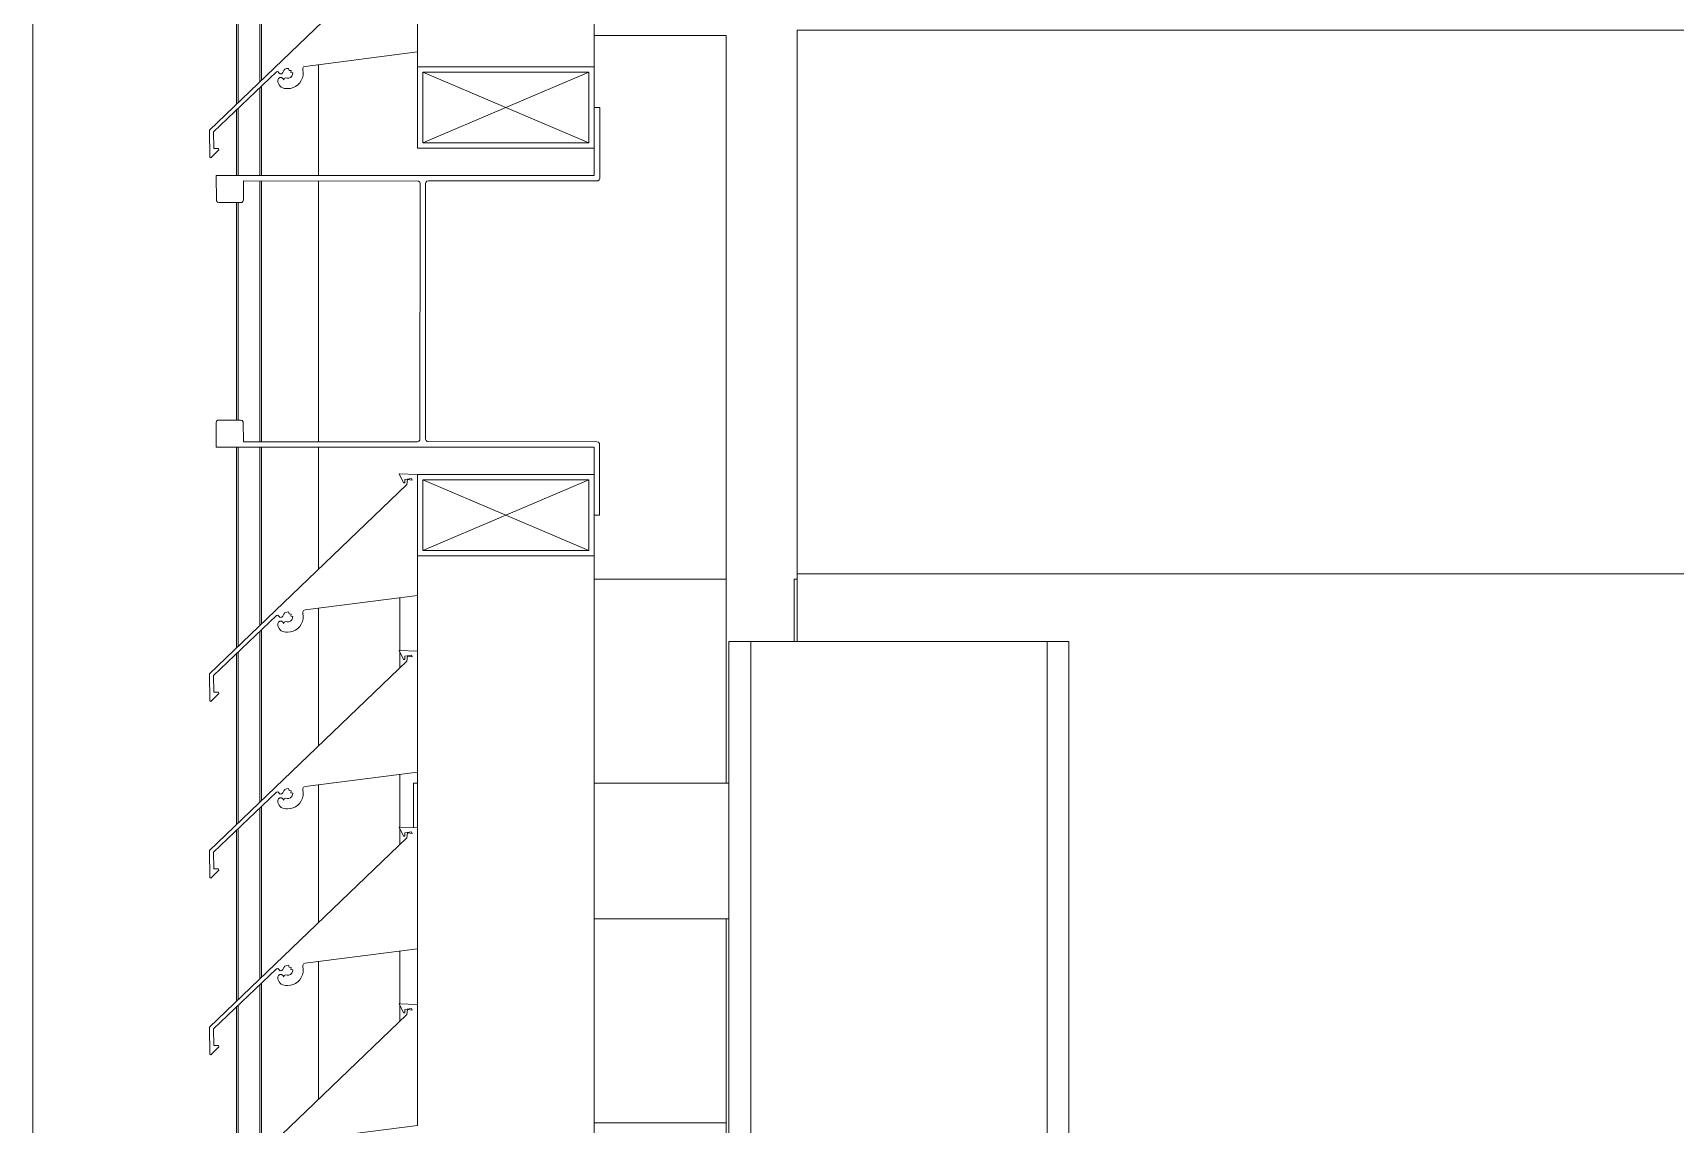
# Model space of a CAD drawing. Header units: millimetres. Extents: x -220592 to 404889, y -217665 to 38245.
# Drawn here: x -984.82 to -978.78, y -1288.41 to -1284.4 of the extents above; entities that cross this region are included whole.
import ezdxf

# ---------------------------------------------------------------- set-up
doc = ezdxf.new("R2010")
doc.units = ezdxf.units.MM
doc.linetypes.add('XKITLINE00', pattern=[0])
doc.layers.add('000 - 0_HIDE_OBJ_FRAMING_DEF_SUB_1', color=7, linetype='Continuous')
doc.layers.add('Part', color=7, linetype='Continuous', lineweight=0)

# ---------------------------------------------------------------- blocks, each defined once
blk = doc.blocks.new('*A13473')
at = {"layer": '000 - 0_HIDE_OBJ_FRAMING_DEF_SUB_1', "color": 7, "linetype": 'XKITLINE00', "lineweight": 0}
blk.add_line((-170.90336, 122.440805), (-170.90336, 122.690788), dxfattribs=at)
blk = doc.blocks.new('*A13990')
at = {"layer": '000 - 0_HIDE_OBJ_FRAMING_DEF_SUB_1', "color": 7, "linetype": 'XKITLINE00', "lineweight": 0}
for p, q in [((-170.903349, 124.690788), (-166.903349, 124.690788)), ((-170.903349, 122.690788), (-170.903349, 124.690788)), ((-166.903349, 124.690788), (-166.903349, 122.690788)), ((-166.903349, 122.690788), (-170.903349, 122.690788))]:
    blk.add_line(p, q, dxfattribs=at)
blk = doc.blocks.new('*A14056')
at = {"layer": 'Part', "color": 7, "linetype": 'XKITLINE00', "lineweight": 0}
for p, q in [((-171.163349, 124.670788), (-171.648652, 124.670788)), ((-171.163349, 121.920764), (-171.163349, 124.670788)), ((-172.663349, 124.156207), (-172.663349, 124.563714)), ((-172.663349, 123.176207), (-172.663349, 124.135881)), ((-172.663349, 122.706641), (-172.663349, 123.156207)), ((-172.663349, 122.056641), (-172.663349, 122.563714)), ((-172.663349, 121.406641), (-172.663349, 121.913714)), ((-171.163349, 117.188511), (-171.163349, 121.420764)), ((-172.663349, 120.756641), (-172.663349, 121.263714))]:
    blk.add_line(p, q, dxfattribs=at)
blk = doc.blocks.new('*A14057')
at = {"layer": 'Part', "color": 7, "linetype": 'XKITLINE00', "lineweight": 0}
for p, q in [((-172.338255, 125.018789), (-173.063377, 124.322543)), ((-172.298462, 125.056123), (-172.366148, 125.058745)), ((-172.366148, 125.058745), (-172.350613, 125.025258)), ((-172.350613, 125.025258), (-172.34549, 125.02567)), ((-172.34549, 125.02567), (-172.345361, 125.037861)), ((-172.345361, 125.037861), (-172.320378, 125.041001)), ((-172.335358, 125.037332), (-172.338255, 125.018789)), ((-172.335358, 125.037332), (-172.318342, 125.034428)), ((-172.320378, 125.041001), (-172.318342, 125.034428)), ((-172.298455, 124.610453), (-172.298462, 125.056123)), ((-172.712461, 124.557423), (-172.298455, 124.610453)), ((-173.048341, 124.316176), (-172.817326, 124.537579)), ((-172.817326, 124.537579), (-172.812166, 124.538671)), ((-172.812166, 124.538671), (-172.808512, 124.534044)), ((-172.808512, 124.534044), (-172.804048, 124.53019)), ((-172.804048, 124.53019), (-172.798154, 124.530396)), ((-172.798154, 124.530396), (-172.793971, 124.534553)), ((-172.793971, 124.534553), (-172.790857, 124.542126)), ((-172.790857, 124.542126), (-172.78619, 124.546913)), ((-172.78619, 124.546913), (-172.780114, 124.549703)), ((-172.780114, 124.549703), (-172.773442, 124.550125)), ((-172.773442, 124.550125), (-172.77112, 124.542735)), ((-172.765472, 124.516745), (-172.77144, 124.514147)), ((-172.77112, 124.542735), (-172.763955, 124.541791)), ((-172.76079, 124.521267), (-172.765472, 124.516745)), ((-172.763955, 124.541791), (-172.765124, 124.534731)), ((-172.765124, 124.534731), (-172.757418, 124.533625)), ((-172.757988, 124.527141), (-172.76079, 124.521267)), ((-172.757418, 124.533625), (-172.757988, 124.527141)), ((-172.722024, 124.51479), (-172.719801, 124.524789)), ((-172.720912, 124.545159), (-172.720672, 124.550681)), ((-172.719426, 124.535025), (-172.720912, 124.545159)), ((-172.720672, 124.550681), (-172.717536, 124.555233)), ((-172.719801, 124.524789), (-172.719426, 124.535025)), ((-172.717536, 124.555233), (-172.712461, 124.557423)), ((-172.810019, 124.512761), (-172.812659, 124.507287)), ((-172.812659, 124.507287), (-172.812163, 124.499517)), ((-172.812163, 124.499517), (-172.810428, 124.494021)), ((-172.810428, 124.494021), (-172.807674, 124.488958)), ((-172.804875, 124.515998), (-172.810019, 124.512761)), ((-172.807674, 124.488958), (-172.804002, 124.484515)), ((-172.798797, 124.51601), (-172.804875, 124.515998)), ((-172.804002, 124.484515), (-172.799549, 124.480857)), ((-172.799549, 124.480857), (-172.794479, 124.478117)), ((-172.793641, 124.512792), (-172.798797, 124.51601)), ((-172.794479, 124.478117), (-172.788978, 124.476398)), ((-172.790699, 124.50732), (-172.793641, 124.512792)), ((-172.788669, 124.512301), (-172.790699, 124.50732)), ((-172.788978, 124.476398), (-172.78325, 124.475762)), ((-172.783858, 124.514708), (-172.788669, 124.512301)), ((-172.77794, 124.513803), (-172.783858, 124.514708)), ((-172.78325, 124.475762), (-172.776451, 124.475664)), ((-172.77144, 124.514147), (-172.77794, 124.513803)), ((-172.776451, 124.475664), (-172.766238, 124.476449)), ((-172.766238, 124.476449), (-172.756337, 124.479072)), ((-172.756337, 124.479072), (-172.747074, 124.483445)), ((-172.747074, 124.483445), (-172.738758, 124.489423)), ((-172.738758, 124.489423), (-172.731662, 124.49681)), ((-172.731662, 124.49681), (-172.726022, 124.50536)), ((-172.726022, 124.50536), (-172.722024, 124.51479)), ((-173.063377, 124.322543), (-173.062824, 124.223392)), ((-173.047999, 124.25483), (-173.048341, 124.316176)), ((-173.062824, 124.223392), (-173.058143, 124.220923)), ((-173.058143, 124.220923), (-173.029494, 124.249812)), ((-173.030579, 124.254733), (-173.047999, 124.25483)), ((-173.029494, 124.249812), (-173.030579, 124.254733))]:
    blk.add_line(p, q, dxfattribs=at)
blk = doc.blocks.new('*A14058')
at = {"layer": 'Part', "color": 7, "linetype": 'XKITLINE00', "lineweight": 0}
for p, q in [((-172.298652, 124.256249), (-172.298652, 124.556249)), ((-171.648652, 124.556249), (-172.298652, 124.556249)), ((-172.278652, 124.276249), (-171.668652, 124.536249)), ((-172.278652, 124.536249), (-171.668652, 124.276249)), ((-172.278652, 124.276249), (-172.278652, 124.536249)), ((-172.278652, 124.536249), (-171.668652, 124.536249)), ((-171.668652, 124.536249), (-171.668652, 124.276249)), ((-171.648652, 124.256249), (-171.648652, 124.556249)), ((-171.668652, 124.276249), (-172.278652, 124.276249)), ((-172.298652, 124.256249), (-171.648652, 124.256249))]:
    blk.add_line(p, q, dxfattribs=at)
blk = doc.blocks.new('*A14061')
at = {"layer": 'Part', "color": 7, "linetype": 'XKITLINE00', "lineweight": 0}
for p, q in [((-171.648937, 124.40603), (-171.648981, 124.15603)), ((-171.628937, 124.406027), (-171.648937, 124.40603)), ((-171.628982, 124.146027), (-171.628937, 124.406027)), ((-171.648981, 124.15603), (-173.03898, 124.156273)), ((-173.03898, 124.156273), (-173.038236, 124.062446)), ((-172.938996, 124.066255), (-172.938984, 124.136255)), ((-172.938984, 124.136255), (-172.295157, 124.135382)), ((-172.295157, 124.135382), (-172.29067, 124.131698)), ((-172.29067, 124.131698), (-172.288986, 124.126142)), ((-172.288986, 124.126142), (-172.289912, 123.182315)), ((-172.26915, 123.186138), (-172.268986, 124.126138)), ((-172.268986, 124.126138), (-172.268224, 124.129965)), ((-172.268224, 124.129965), (-172.26454, 124.134452)), ((-172.26454, 124.134452), (-172.258984, 124.136137)), ((-172.258984, 124.136137), (-171.635157, 124.136789)), ((-171.635157, 124.136789), (-171.630669, 124.140471)), ((-171.630669, 124.140471), (-171.628982, 124.146027)), ((-173.038236, 124.062446), (-173.034553, 124.057957)), ((-173.034553, 124.057957), (-173.028998, 124.056271)), ((-173.028998, 124.056271), (-172.945171, 124.057018)), ((-172.945171, 124.057018), (-172.940682, 124.0607)), ((-172.940682, 124.0607), (-172.938996, 124.066255)), ((-173.037453, 123.251828), (-173.039139, 123.246273)), ((-173.032965, 123.25551), (-173.037453, 123.251828)), ((-172.949138, 123.256257), (-173.032965, 123.25551)), ((-172.943582, 123.254571), (-172.949138, 123.256257)), ((-172.9399, 123.250082), (-172.943582, 123.254571)), ((-172.939152, 123.176255), (-172.9399, 123.250082)), ((-173.039139, 123.246273), (-173.039155, 123.156273)), ((-173.039155, 123.156273), (-171.649155, 123.15603)), ((-172.299152, 123.176144), (-172.939152, 123.176255)), ((-172.293596, 123.177828), (-172.299152, 123.176144)), ((-172.289912, 123.182315), (-172.293596, 123.177828)), ((-172.267465, 123.180582), (-172.26915, 123.186138)), ((-172.262978, 123.176899), (-172.267465, 123.180582)), ((-171.639152, 123.176028), (-172.262978, 123.176899)), ((-171.649155, 123.15603), (-171.649199, 122.90603)), ((-171.633596, 123.174342), (-171.639152, 123.176028)), ((-171.629914, 123.169854), (-171.633596, 123.174342)), ((-171.629199, 122.906027), (-171.629914, 123.169854)), ((-171.649199, 122.90603), (-171.629199, 122.906027))]:
    blk.add_line(p, q, dxfattribs=at)
blk = doc.blocks.new('*A14079')
at = {"layer": 'Part', "color": 7, "linetype": 'XKITLINE00', "lineweight": 0}
for p, q in [((-171.648652, 124.556249), (-171.648652, 137.756135)), ((-172.298652, 124.556249), (-172.298652, 124.610427))]:
    blk.add_line(p, q, dxfattribs=at)
blk = doc.blocks.new('*A14080')
at = {"layer": '000 - 0_HIDE_OBJ_FRAMING_DEF_SUB_1', "color": 7, "linetype": 'XKITLINE00', "lineweight": 0}
for p, q in [((-173.713199, 117.288511), (-173.713199, 130.088511)), ((-172.87913, 124.499453), (-172.87913, 125.128347)), ((-172.873025, 124.505315), (-172.873025, 125.134198)), ((-172.964598, 124.417389), (-172.964598, 125.046435)), ((-172.958493, 124.42325), (-172.958493, 125.052286)), ((-172.87913, 124.156245), (-172.87913, 124.478347)), ((-172.873025, 124.156244), (-172.873025, 124.484198)), ((-172.964598, 124.15626), (-172.964598, 124.396435)), ((-172.958493, 124.156259), (-172.958493, 124.402286)), ((-172.87913, 123.176245), (-172.87913, 124.136174)), ((-172.873025, 123.176244), (-172.873025, 124.136166)), ((-172.964598, 123.256119), (-172.964598, 124.056845)), ((-172.958493, 123.256174), (-172.958493, 124.056899)), ((-172.964598, 122.417389), (-172.964598, 123.15626)), ((-172.958493, 122.42325), (-172.958493, 123.156259)), ((-172.87913, 122.499453), (-172.87913, 123.156245)), ((-172.873025, 122.505315), (-172.873025, 123.156244)), ((-172.87913, 121.849453), (-172.87913, 122.478347)), ((-172.873025, 121.855315), (-172.873025, 122.484198)), ((-172.964598, 121.767389), (-172.964598, 122.396435)), ((-172.958493, 121.77325), (-172.958493, 122.402286)), ((-172.87913, 121.199453), (-172.87913, 121.828347)), ((-172.873025, 121.205315), (-172.873025, 121.834198)), ((-172.964598, 121.117389), (-172.964598, 121.746435)), ((-172.958493, 121.12325), (-172.958493, 121.752286)), ((-172.87913, 120.549453), (-172.87913, 121.178347)), ((-172.873025, 120.555315), (-172.873025, 121.184198)), ((-172.964598, 120.467389), (-172.964598, 121.096435)), ((-172.958493, 120.47325), (-172.958493, 121.102286))]:
    blk.add_line(p, q, dxfattribs=at)
blk = doc.blocks.new('*A14081')
at = {"layer": 'Part', "color": 7, "linetype": 'XKITLINE00', "lineweight": 0}
for p, q in [((-172.313349, 121.920764), (-172.298652, 121.920764)), ((-172.313349, 121.7567), (-172.313349, 121.920764)), ((-171.648652, 121.920764), (-171.153485, 121.920764)), ((-171.648652, 121.420764), (-171.153485, 121.420764))]:
    blk.add_line(p, q, dxfattribs=at)
blk = doc.blocks.new('*A14082')
at = {"layer": 'Part', "color": 7, "linetype": 'XKITLINE00', "lineweight": 0}
for p, q in [((-170.913364, 122.440805), (-170.913364, 122.670764)), ((-170.913364, 122.670764), (-170.90336, 122.670764))]:
    blk.add_line(p, q, dxfattribs=at)
blk = doc.blocks.new('*A14083')
at = {"layer": 'Part', "color": 7, "linetype": 'XKITLINE00', "lineweight": 0}
for p, q in [((-171.648652, 122.670764), (-171.163349, 122.670764)), ((-171.163349, 121.920764), (-171.163349, 122.670764)), ((-172.363349, 122.408637), (-172.363349, 122.602141)), ((-172.363349, 122.344694), (-172.363349, 122.402712)), ((-172.363349, 121.758637), (-172.363349, 121.952141)), ((-172.363349, 121.694694), (-172.363349, 121.752712)), ((-171.163349, 120.670764), (-171.163349, 121.420764)), ((-172.363349, 121.108637), (-172.363349, 121.302141)), ((-172.363349, 121.044694), (-172.363349, 121.102712)), ((-171.648652, 120.670764), (-171.163349, 120.670764))]:
    blk.add_line(p, q, dxfattribs=at)
blk = doc.blocks.new('*A14127')
at = {"layer": '000 - 0_HIDE_OBJ_FRAMING_DEF_SUB_1', "color": 7, "linetype": 'XKITLINE00', "lineweight": 0}
for p, q in [((-169.903485, 122.440805), (-171.153485, 122.440805)), ((-171.153485, 122.440805), (-171.153485, 103.820832)), ((-171.073485, 103.820832), (-171.073485, 122.440805)), ((-169.983485, 103.820832), (-169.983485, 122.440805)), ((-169.903485, 122.440805), (-169.903485, 119.690805))]:
    blk.add_line(p, q, dxfattribs=at)
blk = doc.blocks.new('*A14128')
at = {"layer": 'Part', "color": 7, "linetype": 'XKITLINE00', "lineweight": 0}
for p, q in [((-171.648652, 109.556249), (-171.648652, 122.756135)), ((-172.298652, 122.406131), (-172.298652, 122.610427)), ((-172.298652, 121.756131), (-172.298652, 121.960427)), ((-172.298652, 121.106131), (-172.298652, 121.310427))]:
    blk.add_line(p, q, dxfattribs=at)
blk = doc.blocks.new('*A14156')
at = {"layer": 'Part', "color": 7, "linetype": 'XKITLINE00', "lineweight": 0}
for p, q in [((-172.298462, 121.106123), (-172.366148, 121.108745)), ((-172.366148, 121.108745), (-172.350613, 121.075258)), ((-172.350613, 121.075258), (-172.34549, 121.07567)), ((-172.34549, 121.07567), (-172.345361, 121.087861)), ((-172.345361, 121.087861), (-172.320378, 121.091001)), ((-172.335358, 121.087332), (-172.338255, 121.068789)), ((-172.335358, 121.087332), (-172.318342, 121.084428)), ((-172.320378, 121.091001), (-172.318342, 121.084428)), ((-172.298455, 120.660453), (-172.298462, 121.106123)), ((-172.338255, 121.068789), (-173.063377, 120.372543)), ((-172.712461, 120.607423), (-172.298455, 120.660453)), ((-172.793971, 120.584553), (-172.790857, 120.592126)), ((-172.790857, 120.592126), (-172.78619, 120.596913)), ((-172.78619, 120.596913), (-172.780114, 120.599703)), ((-172.780114, 120.599703), (-172.773442, 120.600125)), ((-172.773442, 120.600125), (-172.77112, 120.592735)), ((-172.77112, 120.592735), (-172.763955, 120.591791)), ((-172.763955, 120.591791), (-172.765124, 120.584731)), ((-172.720912, 120.595159), (-172.720672, 120.600681)), ((-172.719426, 120.585025), (-172.720912, 120.595159)), ((-172.720672, 120.600681), (-172.717536, 120.605233)), ((-172.717536, 120.605233), (-172.712461, 120.607423)), ((-173.048341, 120.366176), (-172.817326, 120.587579)), ((-172.817326, 120.587579), (-172.812166, 120.588671)), ((-172.810019, 120.562761), (-172.812659, 120.557287)), ((-172.812659, 120.557287), (-172.812163, 120.549517)), ((-172.812166, 120.588671), (-172.808512, 120.584044)), ((-172.812163, 120.549517), (-172.810428, 120.544021)), ((-172.810428, 120.544021), (-172.807674, 120.538958)), ((-172.804875, 120.565998), (-172.810019, 120.562761)), ((-172.808512, 120.584044), (-172.804048, 120.58019)), ((-172.807674, 120.538958), (-172.804002, 120.534515)), ((-172.798797, 120.56601), (-172.804875, 120.565998)), ((-172.804048, 120.58019), (-172.798154, 120.580396)), ((-172.804002, 120.534515), (-172.799549, 120.530857)), ((-172.793641, 120.562792), (-172.798797, 120.56601)), ((-172.798154, 120.580396), (-172.793971, 120.584553)), ((-172.790699, 120.55732), (-172.793641, 120.562792)), ((-172.788669, 120.562301), (-172.790699, 120.55732)), ((-172.783858, 120.564708), (-172.788669, 120.562301)), ((-172.77794, 120.563803), (-172.783858, 120.564708)), ((-172.77144, 120.564147), (-172.77794, 120.563803)), ((-172.765472, 120.566745), (-172.77144, 120.564147)), ((-172.76079, 120.571267), (-172.765472, 120.566745)), ((-172.765124, 120.584731), (-172.757418, 120.583625)), ((-172.757988, 120.577141), (-172.76079, 120.571267)), ((-172.757418, 120.583625), (-172.757988, 120.577141)), ((-172.756337, 120.529072), (-172.747074, 120.533445)), ((-172.747074, 120.533445), (-172.738758, 120.539423)), ((-172.738758, 120.539423), (-172.731662, 120.54681)), ((-172.731662, 120.54681), (-172.726022, 120.55536)), ((-172.726022, 120.55536), (-172.722024, 120.56479)), ((-172.722024, 120.56479), (-172.719801, 120.574789)), ((-172.719801, 120.574789), (-172.719426, 120.585025)), ((-172.799549, 120.530857), (-172.794479, 120.528117)), ((-172.794479, 120.528117), (-172.788978, 120.526398)), ((-172.788978, 120.526398), (-172.78325, 120.525762)), ((-172.78325, 120.525762), (-172.776451, 120.525664)), ((-172.776451, 120.525664), (-172.766238, 120.526449)), ((-172.766238, 120.526449), (-172.756337, 120.529072)), ((-173.063377, 120.372543), (-173.062824, 120.273392)), ((-173.047999, 120.30483), (-173.048341, 120.366176)), ((-173.058143, 120.270923), (-173.029494, 120.299812)), ((-173.030579, 120.304733), (-173.047999, 120.30483)), ((-173.029494, 120.299812), (-173.030579, 120.304733)), ((-173.062824, 120.273392), (-173.058143, 120.270923))]:
    blk.add_line(p, q, dxfattribs=at)
blk = doc.blocks.new('*A14157')
at = {"layer": 'Part', "color": 7, "linetype": 'XKITLINE00', "lineweight": 0}
for p, q in [((-172.298462, 121.756123), (-172.366148, 121.758745)), ((-172.366148, 121.758745), (-172.350613, 121.725258)), ((-172.345361, 121.737861), (-172.320378, 121.741001)), ((-172.320378, 121.741001), (-172.318342, 121.734428)), ((-172.298455, 121.310453), (-172.298462, 121.756123)), ((-172.338255, 121.718789), (-173.063377, 121.022543)), ((-172.350613, 121.725258), (-172.34549, 121.72567)), ((-172.34549, 121.72567), (-172.345361, 121.737861)), ((-172.335358, 121.737332), (-172.338255, 121.718789)), ((-172.335358, 121.737332), (-172.318342, 121.734428)), ((-172.717536, 121.255233), (-172.712461, 121.257423)), ((-172.712461, 121.257423), (-172.298455, 121.310453)), ((-173.048341, 121.016176), (-172.817326, 121.237579)), ((-172.817326, 121.237579), (-172.812166, 121.238671)), ((-172.810019, 121.212761), (-172.812659, 121.207287)), ((-172.812659, 121.207287), (-172.812163, 121.199517)), ((-172.812166, 121.238671), (-172.808512, 121.234044)), ((-172.812163, 121.199517), (-172.810428, 121.194021)), ((-172.804875, 121.215998), (-172.810019, 121.212761)), ((-172.808512, 121.234044), (-172.804048, 121.23019)), ((-172.798797, 121.21601), (-172.804875, 121.215998)), ((-172.804048, 121.23019), (-172.798154, 121.230396)), ((-172.793641, 121.212792), (-172.798797, 121.21601)), ((-172.798154, 121.230396), (-172.793971, 121.234553)), ((-172.793971, 121.234553), (-172.790857, 121.242126)), ((-172.790699, 121.20732), (-172.793641, 121.212792)), ((-172.790857, 121.242126), (-172.78619, 121.246913)), ((-172.788669, 121.212301), (-172.790699, 121.20732)), ((-172.783858, 121.214708), (-172.788669, 121.212301)), ((-172.78619, 121.246913), (-172.780114, 121.249703)), ((-172.77794, 121.213803), (-172.783858, 121.214708)), ((-172.780114, 121.249703), (-172.773442, 121.250125)), ((-172.77144, 121.214147), (-172.77794, 121.213803)), ((-172.773442, 121.250125), (-172.77112, 121.242735)), ((-172.765472, 121.216745), (-172.77144, 121.214147)), ((-172.77112, 121.242735), (-172.763955, 121.241791)), ((-172.76079, 121.221267), (-172.765472, 121.216745)), ((-172.763955, 121.241791), (-172.765124, 121.234731)), ((-172.765124, 121.234731), (-172.757418, 121.233625)), ((-172.757988, 121.227141), (-172.76079, 121.221267)), ((-172.757418, 121.233625), (-172.757988, 121.227141)), ((-172.738758, 121.189423), (-172.731662, 121.19681)), ((-172.731662, 121.19681), (-172.726022, 121.20536)), ((-172.726022, 121.20536), (-172.722024, 121.21479)), ((-172.722024, 121.21479), (-172.719801, 121.224789)), ((-172.720912, 121.245159), (-172.720672, 121.250681)), ((-172.719426, 121.235025), (-172.720912, 121.245159)), ((-172.720672, 121.250681), (-172.717536, 121.255233)), ((-172.719801, 121.224789), (-172.719426, 121.235025)), ((-172.810428, 121.194021), (-172.807674, 121.188958)), ((-172.807674, 121.188958), (-172.804002, 121.184515)), ((-172.804002, 121.184515), (-172.799549, 121.180857)), ((-172.799549, 121.180857), (-172.794479, 121.178117)), ((-172.794479, 121.178117), (-172.788978, 121.176398)), ((-172.788978, 121.176398), (-172.78325, 121.175762)), ((-172.78325, 121.175762), (-172.776451, 121.175664)), ((-172.776451, 121.175664), (-172.766238, 121.176449)), ((-172.766238, 121.176449), (-172.756337, 121.179072)), ((-172.756337, 121.179072), (-172.747074, 121.183445)), ((-172.747074, 121.183445), (-172.738758, 121.189423)), ((-173.063377, 121.022543), (-173.062824, 120.923392)), ((-173.047999, 120.95483), (-173.048341, 121.016176)), ((-173.030579, 120.954733), (-173.047999, 120.95483)), ((-173.029494, 120.949812), (-173.030579, 120.954733)), ((-173.062824, 120.923392), (-173.058143, 120.920923)), ((-173.058143, 120.920923), (-173.029494, 120.949812))]:
    blk.add_line(p, q, dxfattribs=at)
blk = doc.blocks.new('*A14158')
at = {"layer": 'Part', "color": 7, "linetype": 'XKITLINE00', "lineweight": 0}
for p, q in [((-172.298462, 122.406123), (-172.366148, 122.408745)), ((-172.366148, 122.408745), (-172.350613, 122.375258)), ((-172.298455, 121.960453), (-172.298462, 122.406123)), ((-172.338255, 122.368789), (-173.063377, 121.672543)), ((-172.350613, 122.375258), (-172.34549, 122.37567)), ((-172.34549, 122.37567), (-172.345361, 122.387861)), ((-172.345361, 122.387861), (-172.320378, 122.391001)), ((-172.335358, 122.387332), (-172.338255, 122.368789)), ((-172.335358, 122.387332), (-172.318342, 122.384428)), ((-172.320378, 122.391001), (-172.318342, 122.384428)), ((-172.712461, 121.907423), (-172.298455, 121.960453)), ((-173.048341, 121.666176), (-172.817326, 121.887579)), ((-172.817326, 121.887579), (-172.812166, 121.888671)), ((-172.810019, 121.862761), (-172.812659, 121.857287)), ((-172.812166, 121.888671), (-172.808512, 121.884044)), ((-172.804875, 121.865998), (-172.810019, 121.862761)), ((-172.808512, 121.884044), (-172.804048, 121.88019)), ((-172.798797, 121.86601), (-172.804875, 121.865998)), ((-172.804048, 121.88019), (-172.798154, 121.880396)), ((-172.793641, 121.862792), (-172.798797, 121.86601)), ((-172.798154, 121.880396), (-172.793971, 121.884553)), ((-172.793971, 121.884553), (-172.790857, 121.892126)), ((-172.790699, 121.85732), (-172.793641, 121.862792)), ((-172.790857, 121.892126), (-172.78619, 121.896913)), ((-172.788669, 121.862301), (-172.790699, 121.85732)), ((-172.783858, 121.864708), (-172.788669, 121.862301)), ((-172.78619, 121.896913), (-172.780114, 121.899703)), ((-172.77794, 121.863803), (-172.783858, 121.864708)), ((-172.780114, 121.899703), (-172.773442, 121.900125)), ((-172.77144, 121.864147), (-172.77794, 121.863803)), ((-172.773442, 121.900125), (-172.77112, 121.892735)), ((-172.765472, 121.866745), (-172.77144, 121.864147)), ((-172.77112, 121.892735), (-172.763955, 121.891791)), ((-172.76079, 121.871267), (-172.765472, 121.866745)), ((-172.763955, 121.891791), (-172.765124, 121.884731)), ((-172.765124, 121.884731), (-172.757418, 121.883625)), ((-172.757988, 121.877141), (-172.76079, 121.871267)), ((-172.757418, 121.883625), (-172.757988, 121.877141)), ((-172.726022, 121.85536), (-172.722024, 121.86479)), ((-172.722024, 121.86479), (-172.719801, 121.874789)), ((-172.720912, 121.895159), (-172.720672, 121.900681)), ((-172.719426, 121.885025), (-172.720912, 121.895159)), ((-172.720672, 121.900681), (-172.717536, 121.905233)), ((-172.719801, 121.874789), (-172.719426, 121.885025)), ((-172.717536, 121.905233), (-172.712461, 121.907423)), ((-172.812659, 121.857287), (-172.812163, 121.849517)), ((-172.812163, 121.849517), (-172.810428, 121.844021)), ((-172.810428, 121.844021), (-172.807674, 121.838958)), ((-172.807674, 121.838958), (-172.804002, 121.834515)), ((-172.804002, 121.834515), (-172.799549, 121.830857)), ((-172.799549, 121.830857), (-172.794479, 121.828117)), ((-172.794479, 121.828117), (-172.788978, 121.826398)), ((-172.788978, 121.826398), (-172.78325, 121.825762)), ((-172.78325, 121.825762), (-172.776451, 121.825664)), ((-172.776451, 121.825664), (-172.766238, 121.826449)), ((-172.766238, 121.826449), (-172.756337, 121.829072)), ((-172.756337, 121.829072), (-172.747074, 121.833445)), ((-172.747074, 121.833445), (-172.738758, 121.839423)), ((-172.738758, 121.839423), (-172.731662, 121.84681)), ((-172.731662, 121.84681), (-172.726022, 121.85536)), ((-173.063377, 121.672543), (-173.062824, 121.573392)), ((-173.047999, 121.60483), (-173.048341, 121.666176)), ((-173.062824, 121.573392), (-173.058143, 121.570923)), ((-173.058143, 121.570923), (-173.029494, 121.599812)), ((-173.030579, 121.604733), (-173.047999, 121.60483)), ((-173.029494, 121.599812), (-173.030579, 121.604733))]:
    blk.add_line(p, q, dxfattribs=at)
blk = doc.blocks.new('*A14159')
at = {"layer": 'Part', "color": 7, "linetype": 'XKITLINE00', "lineweight": 0}
for p, q in [((-172.298652, 122.756135), (-172.298652, 123.056135)), ((-171.648652, 123.056135), (-172.298652, 123.056135)), ((-172.278652, 122.776135), (-171.668652, 123.036135)), ((-172.278652, 123.036135), (-171.668652, 122.776135)), ((-172.278652, 122.776135), (-172.278652, 123.036135)), ((-172.278652, 123.036135), (-171.668652, 123.036135)), ((-171.668652, 123.036135), (-171.668652, 122.776135)), ((-171.648652, 122.756135), (-171.648652, 123.056135)), ((-171.668652, 122.776135), (-172.278652, 122.776135)), ((-172.298652, 122.756135), (-171.648652, 122.756135))]:
    blk.add_line(p, q, dxfattribs=at)
blk = doc.blocks.new('*A14160')
at = {"layer": 'Part', "color": 7, "linetype": 'XKITLINE00', "lineweight": 0}
for p, q in [((-172.338255, 123.018789), (-173.063377, 122.322543)), ((-172.298462, 123.056123), (-172.366148, 123.058745)), ((-172.366148, 123.058745), (-172.350613, 123.025258)), ((-172.350613, 123.025258), (-172.34549, 123.02567)), ((-172.34549, 123.02567), (-172.345361, 123.037861)), ((-172.345361, 123.037861), (-172.320378, 123.041001)), ((-172.335358, 123.037332), (-172.338255, 123.018789)), ((-172.335358, 123.037332), (-172.318342, 123.034428)), ((-172.320378, 123.041001), (-172.318342, 123.034428)), ((-172.298455, 122.610453), (-172.298462, 123.056123)), ((-172.712461, 122.557423), (-172.298455, 122.610453)), ((-173.048341, 122.316176), (-172.817326, 122.537579)), ((-172.817326, 122.537579), (-172.812166, 122.538671)), ((-172.812166, 122.538671), (-172.808512, 122.534044)), ((-172.808512, 122.534044), (-172.804048, 122.53019)), ((-172.804048, 122.53019), (-172.798154, 122.530396)), ((-172.798154, 122.530396), (-172.793971, 122.534553)), ((-172.793971, 122.534553), (-172.790857, 122.542126)), ((-172.790857, 122.542126), (-172.78619, 122.546913)), ((-172.78619, 122.546913), (-172.780114, 122.549703)), ((-172.780114, 122.549703), (-172.773442, 122.550125)), ((-172.773442, 122.550125), (-172.77112, 122.542735)), ((-172.77112, 122.542735), (-172.763955, 122.541791)), ((-172.763955, 122.541791), (-172.765124, 122.534731)), ((-172.765124, 122.534731), (-172.757418, 122.533625)), ((-172.757988, 122.527141), (-172.76079, 122.521267)), ((-172.757418, 122.533625), (-172.757988, 122.527141)), ((-172.722024, 122.51479), (-172.719801, 122.524789)), ((-172.720912, 122.545159), (-172.720672, 122.550681)), ((-172.719426, 122.535025), (-172.720912, 122.545159)), ((-172.720672, 122.550681), (-172.717536, 122.555233)), ((-172.719801, 122.524789), (-172.719426, 122.535025)), ((-172.717536, 122.555233), (-172.712461, 122.557423)), ((-172.810019, 122.512761), (-172.812659, 122.507287)), ((-172.812659, 122.507287), (-172.812163, 122.499517)), ((-172.812163, 122.499517), (-172.810428, 122.494021)), ((-172.810428, 122.494021), (-172.807674, 122.488958)), ((-172.804875, 122.515998), (-172.810019, 122.512761)), ((-172.807674, 122.488958), (-172.804002, 122.484515)), ((-172.798797, 122.51601), (-172.804875, 122.515998)), ((-172.804002, 122.484515), (-172.799549, 122.480857)), ((-172.799549, 122.480857), (-172.794479, 122.478117)), ((-172.793641, 122.512792), (-172.798797, 122.51601)), ((-172.794479, 122.478117), (-172.788978, 122.476398)), ((-172.790699, 122.50732), (-172.793641, 122.512792)), ((-172.788669, 122.512301), (-172.790699, 122.50732)), ((-172.788978, 122.476398), (-172.78325, 122.475762)), ((-172.783858, 122.514708), (-172.788669, 122.512301)), ((-172.77794, 122.513803), (-172.783858, 122.514708)), ((-172.78325, 122.475762), (-172.776451, 122.475664)), ((-172.77144, 122.514147), (-172.77794, 122.513803)), ((-172.776451, 122.475664), (-172.766238, 122.476449)), ((-172.765472, 122.516745), (-172.77144, 122.514147)), ((-172.766238, 122.476449), (-172.756337, 122.479072)), ((-172.76079, 122.521267), (-172.765472, 122.516745)), ((-172.756337, 122.479072), (-172.747074, 122.483445)), ((-172.747074, 122.483445), (-172.738758, 122.489423)), ((-172.738758, 122.489423), (-172.731662, 122.49681)), ((-172.731662, 122.49681), (-172.726022, 122.50536)), ((-172.726022, 122.50536), (-172.722024, 122.51479)), ((-173.063377, 122.322543), (-173.062824, 122.223392)), ((-173.047999, 122.25483), (-173.048341, 122.316176)), ((-173.062824, 122.223392), (-173.058143, 122.220923)), ((-173.058143, 122.220923), (-173.029494, 122.249812)), ((-173.030579, 122.254733), (-173.047999, 122.25483)), ((-173.029494, 122.249812), (-173.030579, 122.254733))]:
    blk.add_line(p, q, dxfattribs=at)

msp = doc.modelspace()

# ---------------------------------------------------------------- block references
at = {"color": 7, "lineweight": 0}
for name in ['*A13473', '*A14079', '*A14080', '*A14057', '*A14056', '*A13990', '*A14058', '*A14061', '*A14160', '*A14159', '*A14128', '*A14083', '*A14082', '*A14127', '*A14158', '*A14081', '*A14157', '*A14156']:
    msp.add_blockref(name, (-811.109, -1409.08), dxfattribs=at)

doc.saveas('drawing.dxf')
